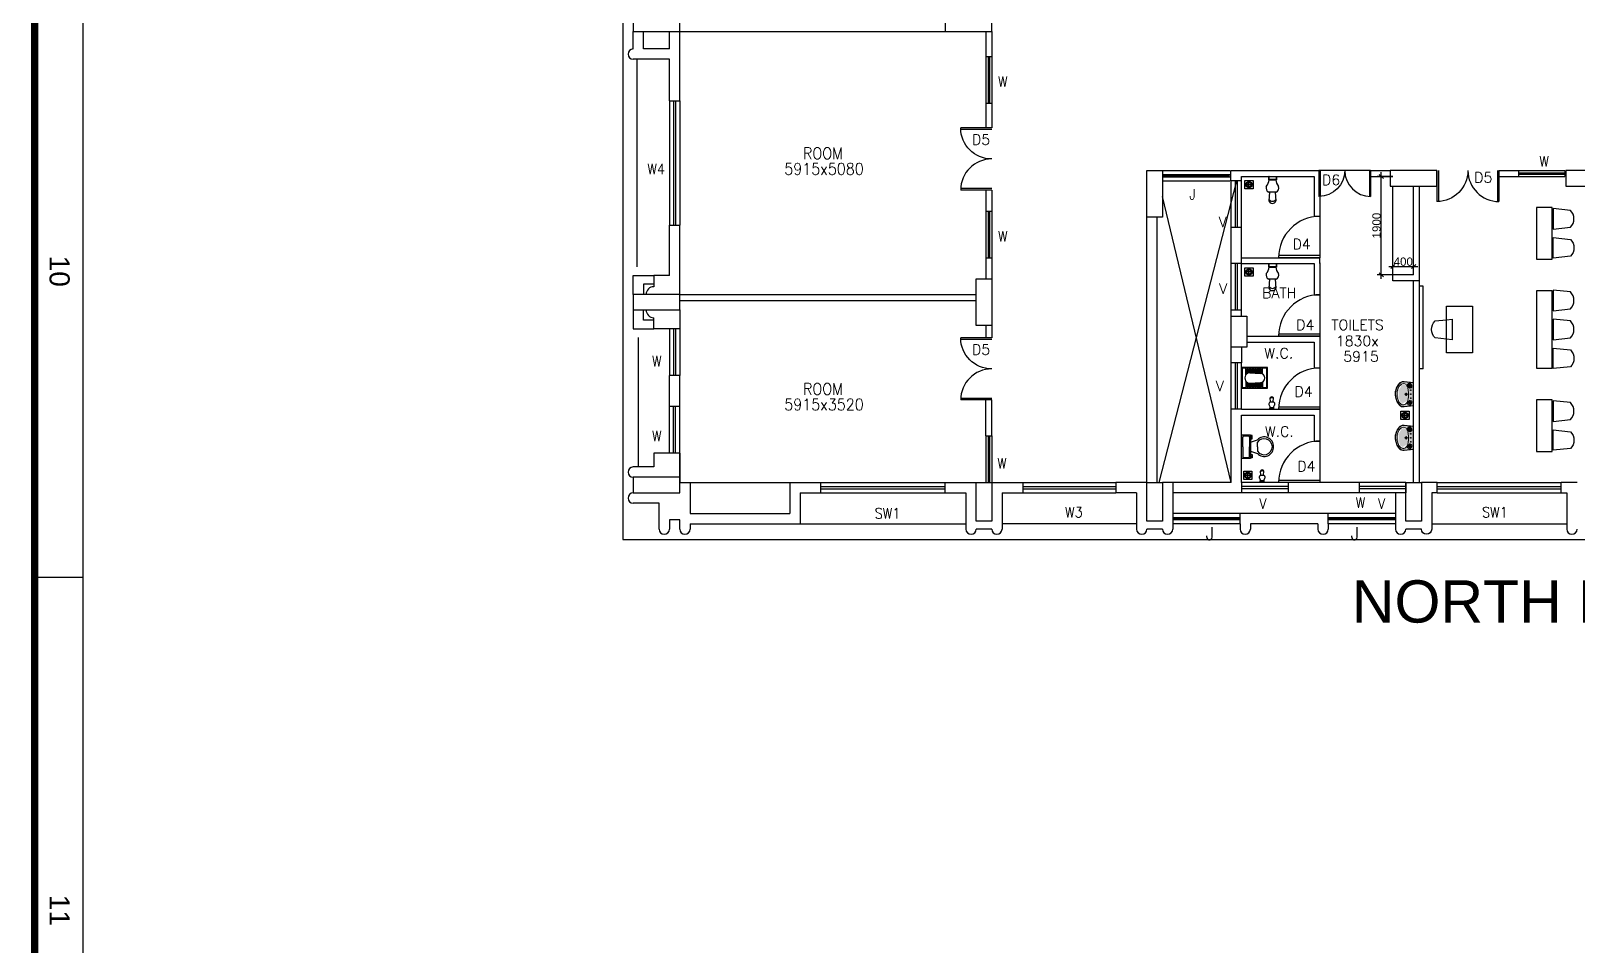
# Model space of a CAD drawing. Extents: x 10161149 to 10263331, y -3696053 to -3547728.
# Drawn here: x 10161149 to 10191036, y -3678384 to -3660715 of the extents above; entities that cross this region are included whole.
import ezdxf
from ezdxf.enums import TextEntityAlignment as Align

# ---------------------------------------------------------------- set-up
doc = ezdxf.new("R2010")
doc.units = 0
doc.header["$MEASUREMENT"] = 0
doc.header["$PDMODE"] = 35
doc.linetypes.add('DASHED', pattern=[0.75, 0.5, -0.25])
doc.layers.get('0').update_dxf_attribs({"linetype": 'CONTINUOUS'})
doc.layers.get('Defpoints').update_dxf_attribs({"linetype": 'CONTINUOUS'})
for name, color, linetype in [('25', 6, 'CONTINUOUS'), ('5', 3, 'CONTINUOUS'), ('COL', 2, 'CONTINUOUS'), ('DAS', 1, 'DASHED'), ('DIM', 8, 'CONTINUOUS'), ('dim1', 5, 'CONTINUOUS'), ('DOOR', 31, 'CONTINUOUS'), ('EWC', 5, 'CONTINUOUS'), ('Exi. Walls', 170, 'CONTINUOUS'), ('floor trap', 9, 'CONTINUOUS'), ('Furn-Hat', 145, 'CONTINUOUS'), ('soil pipe', 10, 'CONTINUOUS'), ('tap', 8, 'CONTINUOUS'), ('TITLE', 7, 'CONTINUOUS'), ('Toi-Euip', 8, 'CONTINUOUS'), ('TXW', 6, 'CONTINUOUS'), ('Venti', 161, 'CONTINUOUS'), ('WATERLINE', 124, 'CONTINUOUS'), ('Window', 4, 'CONTINUOUS')]:
    doc.layers.add(name, color=color, linetype=linetype)
doc.layers.add('toi-fix', color=46, linetype='CONTINUOUS', lineweight=18)
doc.styles.add('ARIAL', font='arial.ttf', dxfattribs={"width": 0.75})
doc.styles.add('ROMANS', font='arial.ttf')
doc.styles.get("Standard").update_dxf_attribs({"font": 'romans.shx'})
doc.dimstyles.new('int. dim', dxfattribs={"dimtxt": 160, "dimasz": 80, "dimexe": 80, "dimexo": 0, "dimgap": 10, "dimtad": 1, "dimdec": 0, "dimzin": 12, "dimdsep": 46, "dimtxsty": 'ROMANS', "dimblk": 'OBLIQUE', "dimcen": 1.5, "dimdle": 80, "dimclrd": 5, "dimclre": 5, "dimclrt": 4, "dimadec": 0, "dimazin": 0, "dimtfac": 1, "dimtdec": 0, "dimtix": 1, "dimtmove": 2, "dimatfit": 3, "dimfxl": 1, "dimtolj": 1, "dimtzin": 0, "dimlwd": -1, "dimlwe": -1, "dimarcsym": 0})

# ---------------------------------------------------------------- blocks, each defined once
blk = doc.blocks.new('WINP')
at = {"layer": 'Window'}
for p, q in [((0, 0), (0, 1)), ((0, 1), (1, 1)), ((1, 0), (1, 1)), ((0, 0.6), (1, 0.6)), ((0, 0.4), (1, 0.4)), ((0, 0), (1, 0))]:
    blk.add_line(p, q, dxfattribs=at)
blk = doc.blocks.new('DOORP')
at = {"layer": 'DOOR'}
for p, q in [((0, 0), (0, 1)), ((0.05, 0), (0.05, 0.999))]:
    blk.add_line(p, q, dxfattribs=at)
at = {"layer": 'DOOR', "color": 145}
blk.add_arc((0, 0), 1, 0, 90, dxfattribs=at)
blk = doc.blocks.new('VENTP')
at = {"layer": 'Venti'}
for p, q in [((0, 0), (0, 1)), ((0, 1), (1, 1)), ((1, 0), (1, 1)), ((0, 0), (1, 0))]:
    blk.add_line(p, q, dxfattribs=at)
at = {"layer": 'Venti', "ltscale": 2}
for p, q in [((0, 0.6), (1, 0.6)), ((0, 0.4), (1, 0.4))]:
    blk.add_line(p, q, dxfattribs=at)
blk = doc.blocks.new('2')
at = {"layer": 'Furn-Hat'}
h = blk.add_hatch(color=200, dxfattribs=at)
h.set_gradient(color1=(176, 43, 238), color2=(222, 165, 248), one_color=1, tint=0.81, name='SPHERICAL')
edge = h.paths.add_edge_path()
edge.add_ellipse((0.83, 2.39), major_axis=(0, 2.74), ratio=1, start_angle=253.1333, end_angle=282.8458)
edge.add_ellipse((0.66, 2.28), major_axis=(0, 2.87), ratio=1, start_angle=226.9131, end_angle=256.353, ccw=False)
edge.add_ellipse((1.97, 1.03), major_axis=(0, 1.06), ratio=1, start_angle=191.403, end_angle=227.6151, ccw=False)
edge.add_ellipse((1.95, 0.79), major_axis=(-0.001, 0.832), ratio=1, start_angle=172.9435, end_angle=196.7003, ccw=False)
edge.add_line((1.85, -0.04), (0, 0.17))
edge.add_ellipse((-0.15, 0.37), major_axis=(0, 0.247), ratio=1, start_angle=216.2128, end_angle=239.0995)
edge.add_line((0.07, 0.24), (1.91, 0.03))
edge.add_ellipse((1.98, 0.81), major_axis=(0, 0.781), ratio=1, start_angle=174.8376, end_angle=213.1867)
edge.add_ellipse((1.82, 1.24), major_axis=(0, 1.23), ratio=1, start_angle=208.7339, end_angle=238.1069)
edge.add_ellipse((1.35, 1.89), major_axis=(0, 2), ratio=1, start_angle=229.2631, end_angle=252.9591)
edge.add_ellipse((0.45, 2.43), major_axis=(0, 3.03), ratio=1, start_angle=248.1478, end_angle=293.8025)
edge.add_ellipse((0.67, 2.61), major_axis=(0, 2.75), ratio=1, start_angle=292.3386, end_angle=313.7886)
edge.add_ellipse((1.96, 3.88), major_axis=(0.001, 0.944), ratio=1, start_angle=311.9795, end_angle=362.8452)
edge.add_line((1.91, 4.83), (0.06, 4.62))
edge.add_ellipse((-0.22, 4.44), major_axis=(0, 0.335), ratio=1, start_angle=301.9908, end_angle=318.3316)
edge.add_line((0, 4.69), (1.85, 4.9))
edge.add_ellipse((1.98, 3.91), major_axis=(0, 0.995), ratio=1, start_angle=311.3713, end_angle=367.5939, ccw=False)
edge.add_ellipse((0.6, 2.54), major_axis=(0, 2.94), ratio=1, start_angle=278.9603, end_angle=313.5987, ccw=False)
h = blk.add_hatch(color=200, dxfattribs=at)
h.set_gradient(color1=(176, 43, 238), color2=(222, 165, 248), one_color=1, tint=0.81, name='INVCYLINDER')
edge = h.paths.add_edge_path()
edge.add_ellipse((-0.15, 0.37), major_axis=(0, 0.247), ratio=1, start_angle=239.0995, end_angle=258.8462, ccw=False)
edge.add_line((0.07, 0.24), (0, 0.25))
edge.add_line((0, 0.25), (0, 4.61))
edge.add_line((0, 4.61), (0.06, 4.62))
edge.add_ellipse((-0.22, 4.44), major_axis=(0, 0.335), ratio=1, start_angle=279.6212, end_angle=301.9908, ccw=False)
edge.add_line((0.11, 4.5), (0.1, 0.32))
h = blk.add_hatch(color=201, dxfattribs=at)
h.set_gradient(color1=(213, 142, 246), color2=(222, 165, 248), one_color=1, tint=0.81, name='SPHERICAL')
edge = h.paths.add_edge_path()
edge.add_ellipse((-0.22, 4.44), major_axis=(0, 0.335), ratio=1, start_angle=279.6212, end_angle=301.9908)
edge.add_line((0.06, 4.62), (1.91, 4.83))
edge.add_ellipse((1.96, 3.88), major_axis=(0.001, 0.944), ratio=1, start_angle=311.9795, end_angle=362.8452, ccw=False)
edge.add_ellipse((0.67, 2.61), major_axis=(0, 2.75), ratio=1, start_angle=292.3386, end_angle=313.7886, ccw=False)
edge.add_ellipse((0.45, 2.43), major_axis=(0, 3.03), ratio=1, start_angle=248.1478, end_angle=293.8025, ccw=False)
edge.add_ellipse((1.35, 1.89), major_axis=(0, 2), ratio=1, start_angle=229.2631, end_angle=252.9591, ccw=False)
edge.add_ellipse((1.82, 1.24), major_axis=(0, 1.23), ratio=1, start_angle=208.7339, end_angle=238.1069, ccw=False)
edge.add_ellipse((1.98, 0.81), major_axis=(0, 0.781), ratio=1, start_angle=174.8376, end_angle=213.1867, ccw=False)
edge.add_line((1.91, 0.03), (0.07, 0.24))
edge.add_ellipse((-0.15, 0.37), major_axis=(0, 0.247), ratio=1, start_angle=239.0995, end_angle=258.8462)
edge.add_line((0.1, 0.32), (0.11, 4.5))
edge = h.paths.add_edge_path(flags=16)
edge.add_ellipse((0.54, 1.68), major_axis=(0.0002, 0.0643), ratio=1, start_angle=0, end_angle=360, ccw=False)
edge = h.paths.add_edge_path(flags=16)
edge.add_ellipse((0.75, 0.77), major_axis=(0.001, 0.492), ratio=1, start_angle=372.9151, end_angle=415.0496)
edge.add_ellipse((0.66, 0.93), major_axis=(0, 0.34), ratio=1, start_angle=68.6534, end_angle=118.0903)
edge.add_ellipse((1.55, 1.19), major_axis=(0, 1.26), ratio=1, start_angle=109.4436, end_angle=129.259)
edge.add_ellipse((0.76, 0.48), major_axis=(0, 0.207), ratio=1, start_angle=116.7852, end_angle=207.4853)
edge.add_ellipse((0.68, 0.84), major_axis=(0.003, 0.569), ratio=1, start_angle=198.6155, end_angle=235.2982)
edge.add_ellipse((1.01, 0.63), major_axis=(0, 0.179), ratio=1, start_angle=230.4595, end_angle=309.5311)
edge.add_arc((1.2, 0.8), 0.086, 143.8926, 223.9597, ccw=False)
edge.add_arc((1.21, 0.82), 0.0872, 59.6713, 155.4896, ccw=False)
edge.add_ellipse((2.73, 1.67), major_axis=(0, 1.67), ratio=1, start_angle=108.7156, end_angle=120.4399)
edge.add_ellipse((2.03, 1.15), major_axis=(0, 0.801), ratio=1, start_angle=113.6541, end_angle=156.3424)
edge.add_ellipse((1.91, 1.34), major_axis=(0, 0.947), ratio=1, start_angle=167.3152, end_angle=194.3844)
edge.add_ellipse((1.73, 1.61), major_axis=(0, 1.26), ratio=1, start_angle=199.4142, end_angle=242.3113)
edge.add_ellipse((0.73, 2.3), major_axis=(0, 2.47), ratio=1, start_angle=238.946, end_angle=269.4836)
edge.add_ellipse((0.23, 2.48), major_axis=(0, 2.98), ratio=1, start_angle=266.1625, end_angle=294.5971)
edge.add_ellipse((1.64, 3.2), major_axis=(0, 1.4), ratio=1, start_angle=291.6011, end_angle=328.054)
edge.add_ellipse((2, 3.79), major_axis=(0, 0.709), ratio=1, start_angle=327.5861, end_angle=383.2162)
edge.add_ellipse((2.18, 3.44), major_axis=(0, 1.1), ratio=1, start_angle=384.9893, end_angle=432.0066)
edge.add_arc((1.21, 4.06), 0.0773, 202.0693, 284.8477, ccw=False)
edge.add_arc((1.2, 4.08), 0.086, 136.0403, 216.1074, ccw=False)
edge.add_ellipse((1.01, 4.25), major_axis=(0, 0.179), ratio=1, start_angle=230.4689, end_angle=309.5405)
edge.add_ellipse((0.68, 4.04), major_axis=(-0.003, 0.569), ratio=1, start_angle=304.7018, end_angle=341.3845)
edge.add_ellipse((0.76, 4.4), major_axis=(0, 0.207), ratio=1, start_angle=332.4116, end_angle=423.1117)
edge.add_ellipse((1.55, 3.69), major_axis=(0.01, 1.26), ratio=1, start_angle=411.1189, end_angle=430.9342)
edge.add_ellipse((0.66, 3.95), major_axis=(0, 0.34), ratio=1, start_angle=61.9097, end_angle=111.3466)
edge.add_ellipse((0.75, 4.11), major_axis=(0.003, 0.492), ratio=1, start_angle=125.3669, end_angle=167.5014)
edge.add_ellipse((0.73, 3.94), major_axis=(0, 0.319), ratio=1, start_angle=163.9108, end_angle=209.8663)
edge.add_ellipse((1.14, 3.59), major_axis=(-0.002, 0.268), ratio=1, start_angle=387.9183, end_angle=433.2607, ccw=False)
edge.add_ellipse((1.07, 3.77), major_axis=(0, 0.0739), ratio=1, start_angle=281.3136, end_angle=401.6955, ccw=False)
edge.add_ellipse((2.18, 3.44), major_axis=(0, 1.1), ratio=1, start_angle=432.0066, end_angle=441.9912)
edge.add_ellipse((3.97, 2.89), major_axis=(0, 2.96), ratio=1, start_angle=436.108, end_angle=445.7027)
edge.add_ellipse((8.3, 2.4), major_axis=(0, 7.32), ratio=1, start_angle=444.4585, end_angle=449.7636)
edge.add_ellipse((8.98, 2.78), major_axis=(0.01, 8.01), ratio=1, start_angle=92.5395, end_angle=98.8367)
edge.add_ellipse((2.73, 1.67), major_axis=(0, 1.67), ratio=1, start_angle=94.0582, end_angle=108.7156)
edge.add_ellipse((1.07, 1.13), major_axis=(-0.0003, 0.0855), ratio=1, start_angle=142.4726, end_angle=276.6239, ccw=False)
edge.add_ellipse((1.14, 1.3), major_axis=(0.002, 0.268), ratio=1, start_angle=106.7393, end_angle=152.0817, ccw=False)
edge.add_ellipse((0.73, 0.94), major_axis=(-0.001, 0.319), ratio=1, start_angle=329.9021, end_angle=375.8576)
edge = h.paths.add_edge_path(flags=16)
edge.add_ellipse((0.54, 2.42), major_axis=(0.0008, 0.0643), ratio=1, start_angle=0, end_angle=360, ccw=False)
edge = h.paths.add_edge_path(flags=0)
edge.add_ellipse((1.43, 2.44), major_axis=(0, 0.216), ratio=1, start_angle=0, end_angle=360, ccw=False)
edge = h.paths.add_edge_path(flags=0)
edge.add_ellipse((1.43, 2.44), major_axis=(-0.001, 0.155), ratio=1, start_angle=0, end_angle=360, ccw=False)
edge = h.paths.add_edge_path(flags=0)
edge.add_ellipse((1.43, 2.44), major_axis=(0, 0.109), ratio=1, start_angle=0, end_angle=360, ccw=False)
edge = h.paths.add_edge_path(flags=16)
edge.add_ellipse((0.54, 3.22), major_axis=(0.0002, 0.0643), ratio=1, start_angle=0, end_angle=360, ccw=False)
h = blk.add_hatch(color=254, dxfattribs=at)
h.set_gradient(color1=(234, 198, 250), color2=(223, 166, 247), one_color=1, tint=0.81, name='SPHERICAL')
edge = h.paths.add_edge_path()
edge.add_ellipse((1.07, 3.77), major_axis=(0, 0.0739), ratio=1, start_angle=281.3136, end_angle=401.6955)
edge.add_ellipse((1.14, 3.59), major_axis=(-0.002, 0.268), ratio=1, start_angle=387.9183, end_angle=433.2607)
edge.add_ellipse((0.73, 3.94), major_axis=(0, 0.319), ratio=1, start_angle=163.9108, end_angle=209.8663, ccw=False)
edge.add_ellipse((0.75, 4.11), major_axis=(0.003, 0.492), ratio=1, start_angle=125.3669, end_angle=167.5014, ccw=False)
edge.add_ellipse((0.66, 3.95), major_axis=(0, 0.34), ratio=1, start_angle=61.9097, end_angle=111.3466, ccw=False)
edge.add_ellipse((1.55, 3.69), major_axis=(0.01, 1.26), ratio=1, start_angle=411.1189, end_angle=430.9342, ccw=False)
edge.add_ellipse((0.76, 4.4), major_axis=(0, 0.207), ratio=1, start_angle=332.4116, end_angle=423.1117, ccw=False)
edge.add_ellipse((0.68, 4.04), major_axis=(-0.003, 0.569), ratio=1, start_angle=304.7018, end_angle=341.3845, ccw=False)
edge.add_ellipse((1.01, 4.25), major_axis=(0, 0.179), ratio=1, start_angle=230.4689, end_angle=309.5405, ccw=False)
edge.add_arc((1.2, 4.08), 0.086, 136.0403, 216.1074)
edge.add_arc((1.21, 4.06), 0.0773, 202.0693, 284.8477)
edge.add_ellipse((2.18, 3.44), major_axis=(0, 1.1), ratio=1, start_angle=384.9893, end_angle=432.0066)
h = blk.add_hatch(color=254, dxfattribs=at)
h.set_gradient(color1=(234, 198, 250), color2=(223, 166, 247), one_color=1, tint=0.81, name='SPHERICAL')
edge = h.paths.add_edge_path()
edge.add_ellipse((1.64, 3.2), major_axis=(0, 1.4), ratio=1, start_angle=291.6011, end_angle=328.054)
edge.add_ellipse((0.23, 2.48), major_axis=(0, 2.98), ratio=1, start_angle=266.1625, end_angle=294.5971, ccw=False)
edge.add_ellipse((0.73, 2.3), major_axis=(0, 2.47), ratio=1, start_angle=238.946, end_angle=269.4836, ccw=False)
edge.add_ellipse((1.73, 1.61), major_axis=(0, 1.26), ratio=1, start_angle=199.4142, end_angle=242.3113, ccw=False)
edge.add_ellipse((1.91, 1.34), major_axis=(0, 0.947), ratio=1, start_angle=167.3152, end_angle=194.3844, ccw=False)
edge.add_ellipse((2.03, 1.15), major_axis=(0, 0.801), ratio=1, start_angle=113.6541, end_angle=156.3424, ccw=False)
edge.add_ellipse((2.73, 1.67), major_axis=(0, 1.67), ratio=1, start_angle=94.0582, end_angle=120.4399, ccw=False)
edge.add_ellipse((8.98, 2.78), major_axis=(0.01, 8.01), ratio=1, start_angle=92.5395, end_angle=98.8367, ccw=False)
edge.add_ellipse((8.3, 2.4), major_axis=(0, 7.32), ratio=1, start_angle=444.4585, end_angle=449.7636, ccw=False)
edge.add_ellipse((3.97, 2.89), major_axis=(0, 2.96), ratio=1, start_angle=436.108, end_angle=445.7027, ccw=False)
edge.add_ellipse((2.18, 3.44), major_axis=(0, 1.1), ratio=1, start_angle=384.9893, end_angle=441.9912, ccw=False)
edge.add_ellipse((2, 3.79), major_axis=(0, 0.709), ratio=1, start_angle=327.5861, end_angle=383.2162, ccw=False)
edge = h.paths.add_edge_path(flags=16)
edge.add_ellipse((1.43, 2.44), major_axis=(0, 0.216), ratio=1, start_angle=0, end_angle=360, ccw=False)
edge = h.paths.add_edge_path(flags=0)
edge.add_ellipse((1.43, 2.44), major_axis=(-0.001, 0.155), ratio=1, start_angle=0, end_angle=360, ccw=False)
edge = h.paths.add_edge_path(flags=0)
edge.add_ellipse((1.43, 2.44), major_axis=(0, 0.109), ratio=1, start_angle=0, end_angle=360, ccw=False)
h = blk.add_hatch(color=254, dxfattribs=at)
h.set_gradient(color1=(234, 198, 250), color2=(223, 166, 247), one_color=1, tint=0.81, name='SPHERICAL')
edge = h.paths.add_edge_path()
edge.add_ellipse((1.55, 1.19), major_axis=(0, 1.26), ratio=1, start_angle=109.4436, end_angle=129.259)
edge.add_ellipse((0.76, 0.48), major_axis=(0, 0.207), ratio=1, start_angle=116.7852, end_angle=207.4853)
edge.add_ellipse((0.68, 0.84), major_axis=(0.003, 0.569), ratio=1, start_angle=198.6155, end_angle=235.2982)
edge.add_ellipse((1.01, 0.63), major_axis=(0, 0.179), ratio=1, start_angle=230.4595, end_angle=309.5311)
edge.add_arc((1.2, 0.8), 0.086, 143.8926, 223.9597, ccw=False)
edge.add_arc((1.21, 0.82), 0.0872, 59.6713, 155.4896, ccw=False)
edge.add_ellipse((2.73, 1.67), major_axis=(0, 1.67), ratio=1, start_angle=108.7156, end_angle=120.4399, ccw=False)
edge.add_ellipse((1.07, 1.13), major_axis=(-0.0003, 0.0855), ratio=1, start_angle=142.4726, end_angle=276.6239, ccw=False)
edge.add_ellipse((1.14, 1.3), major_axis=(0.002, 0.268), ratio=1, start_angle=106.7393, end_angle=152.0817, ccw=False)
edge.add_ellipse((0.73, 0.94), major_axis=(-0.001, 0.319), ratio=1, start_angle=329.9021, end_angle=375.8576)
edge.add_ellipse((0.75, 0.77), major_axis=(0.001, 0.492), ratio=1, start_angle=372.9151, end_angle=415.0496)
edge.add_ellipse((0.66, 0.93), major_axis=(0, 0.34), ratio=1, start_angle=68.6534, end_angle=118.0903)
at = {"layer": 'toi-fix', "color": 7}
for p, q in [((0, 4.69), (1.85, 4.9)), ((0, 4.61), (1.91, 4.83)), ((0, 0.17), (0, 4.69)), ((0.1, 0.32), (0.11, 4.5)), ((0.67, 3.22), (0.39, 3.22)), ((0.54, 3.34), (0.54, 3.08)), ((0, 0.25), (1.91, 0.03)), ((0, 0.17), (1.85, -0.04)), ((0.72, 2.42), (0.39, 2.42)), ((0.72, 1.68), (0.39, 1.68)), ((0.54, 2.55), (0.54, 2.28)), ((0.54, 1.8), (0.54, 1.54)), ((1.73, 2.44), (1.12, 2.44)), ((1.43, 2.14), (1.43, 2.74))]:
    blk.add_line(p, q, dxfattribs=at)
at = {"layer": 'toi-fix', "color": 7, "extrusion": (0, 0, -1)}
for centre, major_axis, start_param, end_param in [((-0.22, 4.44), (0, 0.335), 0.727251, 1.402875), ((0.66, 3.95), (0, 0.34), 4.33982, 5.202657), ((0.75, 4.11), (0.003, 0.492), 3.359735, 4.09512), ((1.55, 3.69), (0.01, 1.26), -1.238036, -0.892193), ((0.54, 3.22), (0.0002, 0.0643), 3.139035, 9.42222), ((0.76, 4.4), (0, 0.207), -1.101507, 0.481509), ((0.73, 3.94), (0, 0.319), 2.620328, 3.422401), ((0.68, 4.04), (-0.003, 0.569), 0.324902, 0.965135), ((1.14, 3.59), (-0.002, 0.268), -1.278641, -0.487266), ((8.3, 2.4), (0, 7.32), -1.56667, -1.474079), ((1.07, 3.77), (0, 0.0739), -0.727724, 1.373337), ((3.97, 2.89), (0, 2.96), -1.495794, -1.328336), ((2.18, 3.44), (0, 1.1), -1.431017, -0.436146), ((1.2, 4.08), (-0.0608, 0.0608), 4.867594, 6.265028), ((1.01, 4.25), (0, 0.179), 0.880684, 2.260744), ((1.21, 4.06), (0.0547, 0.0547), 2.097053, 3.541809), ((2, 3.79), (0, 0.709), -0.405199, 0.56573), ((1.98, 3.91), (0, 0.995), -0.132539, 0.848731), ((1.96, 3.88), (0.001, 0.944), -0.049658, 0.838116), ((1.64, 3.2), (0, 1.4), 0.557563, 1.193786), ((0.67, 2.61), (0, 2.75), 0.806541, 1.180915), ((0.6, 2.54), (0, 2.94), 0.809856, 1.41441), ((0.23, 2.48), (0, 2.98), 1.141495, 1.637774), ((0.45, 2.43), (0, 3.03), 1.155365, 1.952189), ((0.83, 2.39), (0, 2.74), 1.346594, 1.865175), ((-0.15, 0.37), (0, 0.247), 1.765467, 2.50956), ((0.66, 0.93), (0, 0.34), 4.222121, 5.084958), ((0.75, 0.77), (0.001, 0.492), -0.960797, -0.225412), ((1.55, 1.19), (0, 1.26), 4.027191, 4.373034), ((0.54, 1.68), (0.0002, 0.0643), 3.139035, 9.42222), ((0.54, 2.42), (0.0008, 0.0643), 3.12883, 9.412015), ((0.76, 0.48), (0, 0.207), 2.661884, 4.2449), ((0.73, 0.94), (-0.001, 0.319), -0.276767, 0.525307), ((0.68, 0.84), (0.003, 0.569), 2.176458, 2.816691), ((1.14, 1.3), (0.002, 0.268), 3.628858, 4.420234), ((8.98, 2.78), (0.01, 8.01), 4.558159, 4.668067), ((1.07, 1.13), (-0.0003, 0.0855), 1.455188, 3.796569), ((2.73, 1.67), (0, 1.67), 4.181112, 4.641559), ((1.2, 0.8), (-0.0608, 0.0608), 4.730546, 6.12798), ((1.21, 0.82), (0.0617, 0.0617), 4.354779, 6.027124), ((1.01, 0.63), (0, 0.179), 0.880848, 2.260908), ((1.43, 2.44), (0, 0.216), 3.141254, 9.424439), ((1.43, 2.44), (-0.001, 0.155), 3.145308, 9.428493), ((2.03, 1.15), (0, 0.801), 3.554495, 4.299548), ((1.43, 2.44), (0, 0.109), 3.142047372431534, 9.42523267961112), ((1.91, 1.34), (0, 0.947), 2.890537, 3.362984), ((1.98, 0.81), (0, 0.781), 2.562376, 3.231693), ((1.73, 1.61), (0, 1.26), 2.054055, 2.802751), ((1.97, 1.03), (0, 1.06), 2.310552, 2.942572), ((1.82, 1.24), (0, 1.23), 2.127435, 2.640092), ((0.66, 2.28), (0, 2.87), 1.808981, 2.322804), ((0.73, 2.3), (0, 2.47), 1.579809, 2.112792), ((1.35, 1.89), (0, 2), 1.868215, 2.281789), ((1.95, 0.79), (-0.001, 0.832), 2.850118, 3.264751)]:
    blk.add_ellipse(centre, major_axis=major_axis, ratio=1, start_param=start_param, end_param=end_param, dxfattribs=at)
blk = doc.blocks.new('_Oblique')
at = {"color": 0, "linetype": 'ByBlock', "lineweight": -2}
blk.add_line((-0.5, -0.5), (0.5, 0.5), dxfattribs=at)
blk = doc.blocks.new('*D286')
at = {"layer": 'Defpoints', "color": 0, "lineweight": -3, "transparency": 16777216}
for p in [(10187876, -3665267), (10187476, -3665428), (10187876, -3665428)]:
    blk.add_point(p, dxfattribs=at)
at = {"layer": 'dim1', "color": 5, "transparency": 16777216}
for p, q in [((10187396, -3665267), (10187956, -3665267)), ((10187476, -3665428), (10187476, -3665187)), ((10187876, -3665428), (10187876, -3665187))]:
    blk.add_line(p, q, dxfattribs=at)
at = {"layer": 'dim1', "color": 5, "transparency": 16777216, "xscale": 80, "yscale": 80, "zscale": 80, "rotation": 180}
blk.add_blockref('_Oblique', (10187476, -3665267), dxfattribs=at)
at = {"layer": 'dim1', "color": 5, "transparency": 16777216, "xscale": 80, "yscale": 80, "zscale": 80}
blk.add_blockref('_Oblique', (10187876, -3665267), dxfattribs=at)
at = {"layer": 'dim1', "color": 4, "transparency": 16777216, "insert": (10187676, -3665175), "char_height": 160, "attachment_point": 5, "style": 'ROMANS'}
blk.add_mtext('\\A1;400', dxfattribs=at)
blk = doc.blocks.new('*D287')
at = {"layer": 'Defpoints', "color": 0, "lineweight": -3, "transparency": 16777216}
for p in [(10187251, -3663528), (10187476, -3663528), (10187476, -3665428)]:
    blk.add_point(p, dxfattribs=at)
at = {"layer": 'dim1', "color": 5, "transparency": 16777216}
for p, q in [((10187476, -3663528), (10187171, -3663528)), ((10187251, -3665508), (10187251, -3663448)), ((10187476, -3665428), (10187171, -3665428))]:
    blk.add_line(p, q, dxfattribs=at)
at = {"layer": 'dim1', "color": 5, "transparency": 16777216, "xscale": 80, "yscale": 80, "zscale": 80}
for p, rotation in [((10187251, -3663528), 90), ((10187251, -3665428), 270)]:
    blk.add_blockref('_Oblique', p, dxfattribs=dict(at, rotation=rotation))
at = {"layer": 'dim1', "color": 4, "transparency": 16777216, "insert": (10187160, -3664478), "char_height": 160, "attachment_point": 5, "rotation": 90, "style": 'ROMANS'}
blk.add_mtext('\\A1;1900', dxfattribs=at)
blk = doc.blocks.new('A$C70ED7303')
at = {"layer": 'EWC', "color": 11}
for p, q in [((0, 0), (229, 0)), ((229, 0), (229, -174)), ((-229, 0), (0, 0)), ((-229, -174), (-229, 0)), ((229, -174), (-229, -174)), ((-218, -207), (-218, -185)), ((-218, -185), (-174, -185)), ((-153, -207), (-218, -207)), ((-207, -44), (-207, -131)), ((0, -22), (-185, -22)), ((-185, -153), (0, -153)), ((-174, -185), (-174, -174)), ((-153, -174), (-153, -207)), ((-87, -174), (-131, -305)), ((0, -22), (185, -22)), ((185, -153), (0, -153)), ((87, -174), (131, -305)), ((153, -174), (153, -207)), ((153, -207), (218, -207)), ((174, -185), (174, -174)), ((218, -185), (174, -185)), ((207, -44), (207, -131)), ((218, -207), (218, -185)), ((0, -305), (-87, -305)), ((0, -305), (87, -305))]:
    blk.add_line(p, q, dxfattribs=at)
for centre, major_axis, start_param, end_param in [((-188, -41), (13.6, -13.6), 2.214297, 4.068888), ((-188, -134), (-13.6, -13.6), 5.35589, 7.21048), ((188, -41), (13.6, -13.6), 0.643501, 2.498091), ((188, -134), (-13.6, -13.6), 0.643501, 2.498091), ((-7, -436), (-128, -128), 4.686239, 7.105146), ((5, -435), (-113, -113), 4.541602, 7.039318), ((7, -436), (56, -172), -0.351019, 2.067888), ((-5, -435), (-113, -113), 0.814663, 3.31238)]:
    blk.add_ellipse(centre, major_axis=major_axis, ratio=1, start_param=start_param, end_param=end_param, dxfattribs=at)
blk = doc.blocks.new('A$C0B5D0E53')
at = {"layer": 'tap', "color": 7}
for p, q in [((0, 10.6), (0, 46.6)), ((0, 46.6), (15.3, 46.6)), ((0, 10.6), (12.3, 10.6)), ((1.3, 45), (12.3, 45)), ((1.3, 12.1), (12.3, 12.1)), ((12.3, 10.6), (12.3, 46.6)), ((12.3, 10.7), (15.3, 10.7)), ((15.3, 10.7), (15.3, 46.6)), ((70.5, 45.4), (70.5, 11.9)), ((70.5, 41), (110.5, 44.7)), ((70.5, 16.2), (110.5, 12.2))]:
    blk.add_line(p, q, dxfattribs=at)
for centre, radius, start, end in [((2.5, 42.7), 2.66, 117.10999, 161.72934), ((2.5, 14.5), 2.66, 198.27066, 242.89001), ((8.1, 99), 56.2, 277.35802, 310.42145), ((8.1, -41.8), 56.2, 49.57855, 82.64198), ((51.6, 36.7), 20.8, 24.72591, 109.75439), ((51.6, 20.6), 20.8, 250.24561, 335.27409), ((93.9, 28.5), 17.7, 301.8025, 58.51861), ((103.5, 28.5), 17.7, 293.44996, 66.55004)]:
    blk.add_arc(centre, radius, start, end, dxfattribs=at)
blk = doc.blocks.new('FT')
at = {"layer": 'floor trap', "color": 7}
for p, q in [((0, 40), (10, 40)), ((16, 40), (64, 40)), ((40, 16), (40, 64)), ((70, 40), (80, 40))]:
    blk.add_line(p, q, dxfattribs=at)
at = {"layer": 'floor trap', "color": 7, "ltscale": 100}
blk.add_lwpolyline([(80, 0), (0, 0), (0, 80), (80, 80)], close=True, dxfattribs=at)
at = {"layer": 'floor trap', "color": 7}
for radius in [30, 23.7, 21.9]:
    blk.add_circle((40, 40), radius, dxfattribs=at)
blk = doc.blocks.new('3')
at = {"layer": 'Toi-Euip'}
for p, q in [((-3.8, 4.1), (-3.8, 4.6)), ((-3.8, 3.6), (-3.8, 3.65)), ((-3.8, 3.1), (-3.8, 3.15)), ((-0.1, 4.7), (-3.7, 4.7)), ((-2.47, 4), (-3.7, 4)), ((-2.72, 3.75), (-3.7, 3.75)), ((-2.85, 3.5), (-3.7, 3.5)), ((-2.9, 3.25), (-3.7, 3.25)), ((-2.89, 3), (-3.7, 3)), ((-2.9, 3.18), (-2.75, 1.15)), ((-1.33, 4), (-0.1, 4)), ((-1.08, 3.75), (-0.1, 3.75)), ((-0.9, 3.18), (-1.05, 1.15)), ((-0.95, 3.5), (-0.1, 3.5)), ((-0.91, 3), (-0.1, 3)), ((-0.9, 3.25), (-0.1, 3.25)), ((0, 4.1), (0, 4.6)), ((0, 3.6), (0, 3.65)), ((0, 3.1), (0, 3.15)), ((-3.8, 2.6), (-3.8, 2.65)), ((-3.8, 2.1), (-3.8, 2.15)), ((-3.8, 1.6), (-3.8, 1.65)), ((-3.8, 1.1), (-3.8, 1.15)), ((-3.8, 0), (-3.8, 0.65)), ((-2.87, 2.75), (-3.7, 2.75)), ((-2.85, 2.5), (-3.7, 2.5)), ((-2.83, 2.25), (-3.7, 2.25)), ((-2.81, 2), (-3.7, 2)), ((-2.79, 1.75), (-3.7, 1.75)), ((-2.78, 1.5), (-3.7, 1.5)), ((-2.76, 1.25), (-3.7, 1.25)), ((-2.74, 1), (-3.7, 1)), ((-2.65, 0.75), (-3.7, 0.75)), ((-1.15, 0.75), (-0.1, 0.75)), ((-1.06, 1), (-0.1, 1)), ((-1.04, 1.25), (-0.1, 1.25)), ((-1.02, 1.5), (-0.1, 1.5)), ((-1.01, 1.75), (-0.1, 1.75)), ((-0.99, 2), (-0.1, 2)), ((-0.97, 2.25), (-0.1, 2.25)), ((-0.95, 2.5), (-0.1, 2.5)), ((-0.93, 2.75), (-0.1, 2.75)), ((0, 2.6), (0, 2.65)), ((0, 2.1), (0, 2.15)), ((0, 1.6), (0, 1.65)), ((0, 1.1), (0, 1.15)), ((0, 0), (0, 0.65)), ((-3.7, -0.1), (-0.1, -0.1))]:
    blk.add_line(p, q, dxfattribs=at)
blk.add_lwpolyline([(0.1, -0.2), (0.1, 4.8), (-3.9, 4.8), (-3.9, -0.2)], close=True, dxfattribs=at)
for centre, radius, start, end in [((-3.7, 4.6), 0.1, 90, 180), ((-3.7, 4.1), 0.1, 180, 270), ((-3.7, 3.65), 0.1, 90, 180), ((-3.7, 3.6), 0.1, 180, 270), ((-3.7, 3.15), 0.1, 90, 180), ((-3.7, 3.1), 0.1, 180, 270), ((-1.9, 3.18), 1, 351.5502, 188.4498), ((-0.1, 4.6), 0.1, 0, 90), ((-0.1, 4.1), 0.1, 270, 0), ((-0.1, 3.65), 0.1, 0, 90), ((-0.1, 3.6), 0.1, 270, 0), ((-0.1, 3.15), 0.1, 0, 90), ((-0.1, 3.1), 0.1, 270, 0), ((-3.7, 2.65), 0.1, 90, 180), ((-3.7, 2.6), 0.1, 180, 270), ((-3.7, 2.15), 0.1, 90, 180), ((-3.7, 2.1), 0.1, 180, 270), ((-3.7, 1.65), 0.1, 90, 180), ((-3.7, 1.6), 0.1, 180, 270), ((-3.7, 1.15), 0.1, 90, 180), ((-3.7, 1.1), 0.1, 180, 270), ((-3.7, 0.65), 0.1, 90, 180), ((-3.7, 0), 0.1, 180, 270.0031), ((-1.9, 1.15), 0.85, 180, 0), ((-0.1, 2.65), 0.1, 0, 90), ((-0.1, 2.6), 0.1, 270, 0), ((-0.1, 2.15), 0.1, 0, 90), ((-0.1, 2.1), 0.1, 270, 0), ((-0.1, 1.65), 0.1, 0, 90), ((-0.1, 1.6), 0.1, 270, 0), ((-0.1, 1.15), 0.1, 0, 90), ((-0.1, 1.1), 0.1, 270, 0), ((-0.1, 0.65), 0.1, 0, 90), ((-0.1, 0), 0.1, 270, 0)]:
    blk.add_arc(centre, radius, start, end, dxfattribs=at)
blk = doc.blocks.new('A$C66962185')
at = {"layer": 'TITLE'}
blk.add_line((360.704, -141176.034), (2.142, -141176.034), dxfattribs=at)
at = {"layer": 'TITLE', "color": 0}
blk.add_line((302.474, -141178.329), (302.474, -141176.034), dxfattribs=at)
at = {"layer": 'TITLE', "color": 7, "const_width": 0.355}
blk.add_lwpolyline([(363, -140928.365), (363, -141178.329), (0, -141178.329), (0, -140928.365)], close=True, dxfattribs=at)
at = {"layer": 'TITLE', "color": 0, "style": 'ROMANS'}
for s, p in [('10', (287.988, -141177.147)), ('11', (318.251, -141177.147))]:
    blk.add_text(s, height=0.9515, dxfattribs=at).set_placement(p, align=Align.MIDDLE)

msp = doc.modelspace()

# ---------------------------------------------------------------- linework, layer by layer
at = {"layer": '25'}
for p, q in [((10183021, -3663413), (10184321, -3663413)), ((10183021, -3663490), (10184321, -3663490)), ((10183021, -3663536), (10184321, -3663536)), ((10187046, -3663413), (10186046, -3663413)), ((10184451, -3663613), (10182951, -3669443)), ((10183021, -3663613), (10184321, -3663613)), ((10187476, -3665428), (10187476, -3663713)), ((10184351, -3669443), (10183021, -3663913.6)), ((10186066, -3664298), (10186066, -3665098)), ((10186066, -3665813), (10186066, -3666613)), ((10188063.8, -3665646.4), (10188003.8, -3665646.4)), ((10188063.8, -3667246.4), (10188063.8, -3665646.4)), ((10186066, -3667228), (10186066, -3668028)), ((10188063.8, -3667246.4), (10188003.8, -3667246.4)), ((10186066, -3668643), (10186066, -3669443)), ((10173891, -3669443), (10175821, -3669443)), ((10184521, -3670043), (10183221, -3670043)), ((10184521, -3670123), (10183221, -3670123)), ((10187526, -3670043), (10186226, -3670043)), ((10187526, -3670123), (10186226, -3670123)), ((10184521, -3670163), (10183221, -3670163)), ((10184521, -3670243), (10183221, -3670243)), ((10187526, -3670163), (10186226, -3670163)), ((10187526, -3670243), (10186226, -3670243))]:
    msp.add_line(p, q, dxfattribs=at)
for points in [[(10190253.9, -3665128), (10190553.9, -3665128), (10190553.9, -3664128), (10190253.9, -3664128)], [(10190253.9, -3667235.5), (10190553.9, -3667235.5), (10190553.9, -3665735.5), (10190253.9, -3665735.5)], [(10188514, -3666935.5), (10188514, -3666035.5), (10189014, -3666035.5), (10189014, -3666935.5)], [(10190253.9, -3668843), (10190553.9, -3668843), (10190553.9, -3667843), (10190253.9, -3667843)]]:
    msp.add_lwpolyline(points, close=True, dxfattribs=at)
for points in [[(10172791, -3665808), (10172791, -3665443), (10173191, -3665443)], [(10172791, -3666108), (10172791, -3666473), (10173191, -3666473)], [(10188292.1, -3666321.2), (10188514, -3666297.8)]]:
    msp.add_lwpolyline(points, dxfattribs=at)
msp.add_lwpolyline([(10188514, -3666672.1), (10188292.1, -3666646.7, -0.4301363), (10188292.1, -3666321.2)], format="xyb", dxfattribs=at)
at = {"layer": 'COL', "color": 2}
for points in [[(10173691, -3660728), (10173691, -3660428), (10172791, -3660428), (10172791, -3660728)], [(10179721, -3660728), (10179721, -3660428), (10178821, -3660428), (10178821, -3660728)], [(10182721, -3664313), (10182721, -3663413), (10183021, -3663413), (10183021, -3664313)], [(10188326, -3663713), (10188326, -3663413), (10187426, -3663413), (10187426, -3663713)], [(10191571, -3663713), (10191571, -3663413), (10190821, -3663413), (10190821, -3663713)], [(10179421, -3666408), (10179421, -3665508), (10179721, -3665508), (10179721, -3666408)], [(10173691, -3666108), (10173691, -3665808), (10172791, -3665808), (10172791, -3666108)], [(10184351, -3666828), (10184351, -3666228), (10184651, -3666228), (10184651, -3666828)], [(10173691, -3669643), (10173691, -3669343), (10172791, -3669343), (10172791, -3669643)], [(10179421, -3670193), (10179421, -3669443), (10179721, -3669443), (10179721, -3670193)], [(10182721, -3670193), (10182721, -3669443), (10183021, -3669443), (10183021, -3670193)], [(10187726, -3670193), (10187726, -3669443), (10188026, -3669443), (10188026, -3670193)]]:
    msp.add_lwpolyline(points, close=True, dxfattribs=at)
at = {"layer": 'DAS', "linetype": 'Continuous'}
for p, q in [((10172591, -3657163), (10172591, -3670543)), ((10172861, -3661263), (10172861, -3665273)), ((10172891, -3669143), (10172891, -3666643)), ((10176021, -3670243), (10179221, -3670243)), ((10182521, -3670243), (10179921, -3670243)), ((10188226, -3670243), (10190841, -3670243)), ((10172591, -3670543), (10205236, -3670543))]:
    msp.add_line(p, q, dxfattribs=at)
for points, const_width in [([(10183021, -3663513), (10184321, -3663513)], 25), ([(10183221, -3670143), (10184521, -3670143)], 40), ([(10186226, -3670143), (10187526, -3670143)], 40)]:
    msp.add_lwpolyline(points, dxfattribs=dict(at, const_width=const_width))
msp.add_lwpolyline([(10188514, -3666297.8), (10188622.1, -3666286.4), (10188622.1, -3666684.5), (10188514, -3666672.1, -0.4329333)], format="xyb", dxfattribs=at)
at = {"layer": 'dim1'}
for points in [[(10190906.1, -3664184.9), (10190576.1, -3664150.1), (10190576.1, -3664548.2), (10190906.1, -3664510.3, 0.4301363)], [(10190906.1, -3665071.1), (10190576.1, -3665105.9), (10190576.1, -3664707.8), (10190906.1, -3664745.6, -0.4301363)], [(10190906.1, -3665760.5), (10190576.1, -3665725.7), (10190576.1, -3666123.8), (10190906.1, -3666085.9, 0.4301363)], [(10190906.1, -3666321.2), (10190576.1, -3666286.4), (10190576.1, -3666684.5), (10190906.1, -3666646.7, 0.4301363)], [(10190906.1, -3667207.4), (10190576.1, -3667242.2), (10190576.1, -3666844.1), (10190906.1, -3666881.9, -0.4301363)], [(10190906.1, -3667899.9), (10190576.1, -3667865.1), (10190576.1, -3668263.2), (10190906.1, -3668225.3, 0.4301363)], [(10190906.1, -3668786.1), (10190576.1, -3668820.9), (10190576.1, -3668422.8), (10190906.1, -3668460.6, -0.4301363)]]:
    msp.add_lwpolyline(points, format="xyb", close=True, dxfattribs=at)
for points in [[(10173191, -3665608), (10172991, -3665608), (10172991, -3665808)], [(10173191, -3666308), (10172991, -3666308), (10172991, -3666108)]]:
    msp.add_lwpolyline(points, dxfattribs=at)
at = {"layer": 'Exi. Walls'}
for p, q in [((10172791, -3661063), (10172791, -3660728)), ((10172991, -3661063), (10172991, -3660728)), ((10173491, -3661063), (10173491, -3660728)), ((10173691, -3662068), (10173691, -3660728)), ((10173691, -3660728), (10178821, -3660728)), ((10179606, -3660728), (10179606, -3662589.9)), ((10179721, -3660728), (10179721, -3662589.9)), ((10173491, -3661063), (10172991, -3661063)), ((10173491, -3661263), (10172791, -3661263)), ((10173491, -3662068), (10173491, -3661263)), ((10179606, -3662259.9), (10179606, -3662589.9)), ((10179721, -3662259.9), (10179721, -3662589.9)), ((10179721, -3662589.9), (10179606, -3662589.9)), ((10183021, -3663413), (10183021, -3663613)), ((10184341, -3663413), (10184351, -3663413)), ((10184341, -3663613), (10184341, -3663413)), ((10184351, -3663413), (10186066, -3663413)), ((10184551, -3663528), (10185951, -3663528)), ((10184551, -3663613), (10184551, -3663528)), ((10185671, -3663528), (10185951, -3663528)), ((10185951, -3663528), (10185951, -3664298)), ((10186066, -3663413), (10186066, -3664298)), ((10187046, -3663413), (10187046, -3663528)), ((10187046, -3663413), (10187426, -3663413)), ((10187046, -3663528), (10187476, -3663528)), ((10189526, -3663413), (10189526, -3663528)), ((10189526, -3663413), (10189901, -3663413)), ((10189526, -3663528), (10189901, -3663528)), ((10179606, -3663789.9), (10179606, -3665508)), ((10179721, -3663789.9), (10179606, -3663789.9)), ((10179721, -3663789.9), (10179721, -3665508)), ((10184341, -3663613), (10184351, -3663613)), ((10184351, -3663613), (10184351, -3663613)), ((10187876, -3665428), (10187876, -3663713)), ((10187991, -3665543), (10187991, -3663713)), ((10182721, -3669443), (10182721, -3664313)), ((10182921, -3669443), (10182921, -3664313)), ((10185951, -3664298), (10186066, -3664298)), ((10173491, -3665443), (10173491, -3664468)), ((10173691, -3665808), (10173691, -3664468)), ((10184351, -3666228), (10184351, -3664513)), ((10184551, -3666228), (10184551, -3664513)), ((10184551, -3665098), (10184551, -3664513)), ((10184551, -3665098), (10186066, -3665098)), ((10184551, -3665213), (10185951, -3665213)), ((10185951, -3665213), (10185951, -3665813)), ((10186066, -3665213), (10186066, -3665098)), ((10186066, -3665198), (10186066, -3665813)), ((10173491, -3665443), (10173191, -3665443)), ((10173191, -3665443), (10173191, -3665658)), ((10187876, -3665428), (10187476, -3665428)), ((10187476, -3665543), (10187476, -3665428)), ((10187991, -3665543), (10187476, -3665543)), ((10187876, -3669443), (10187876, -3665543)), ((10187991, -3669443), (10187991, -3665543)), ((10173691, -3665808), (10179421, -3665808)), ((10173691, -3665923), (10179421, -3665923)), ((10185951, -3665813), (10186066, -3665813)), ((10173691, -3666108), (10173691, -3666473)), ((10173191, -3666473), (10173191, -3666258)), ((10173491, -3666473), (10173191, -3666473)), ((10173491, -3666473), (10173491, -3666473)), ((10179606, -3666408), (10179606, -3666647.6)), ((10179721, -3666408), (10179721, -3666647.6)), ((10179721, -3666647.6), (10179606, -3666647.6)), ((10184351, -3667128), (10184351, -3666828)), ((10184551, -3666828), (10184551, -3667128)), ((10184651, -3666613), (10186066, -3666613)), ((10184651, -3666728), (10185951, -3666728)), ((10185951, -3666728), (10185951, -3667228)), ((10186066, -3666613), (10186066, -3667228)), ((10173491, -3667973), (10173491, -3667373)), ((10173691, -3667973), (10173691, -3667373)), ((10185951, -3667228), (10186066, -3667228)), ((10179606, -3668543), (10179606, -3667847.6)), ((10179721, -3667847.6), (10179606, -3667847.6)), ((10179721, -3668543), (10179721, -3667847.6)), ((10184351, -3669443), (10184351, -3668028)), ((10184551, -3668028), (10186066, -3668028)), ((10186066, -3668028), (10186066, -3668643)), ((10184551, -3668143), (10185951, -3668143)), ((10184551, -3669443), (10184551, -3668143)), ((10185951, -3668143), (10185951, -3668643)), ((10173491, -3668873), (10173191, -3668873)), ((10173191, -3668873), (10173191, -3669143)), ((10173691, -3669443), (10173691, -3668873)), ((10173691, -3668873), (10173691, -3669443)), ((10173691, -3669443), (10173691, -3668873)), ((10173691, -3668873), (10173691, -3669343)), ((10185951, -3668643), (10186066, -3668643)), ((10173191, -3669143), (10172791, -3669143)), ((10173691, -3669443), (10173891, -3669443)), ((10173891, -3669443), (10173891, -3670043)), ((10175821, -3669443), (10175821, -3670043)), ((10175821, -3669443), (10176421, -3669443)), ((10178821, -3669443), (10179491, -3669443)), ((10178927.8, -3669443), (10179491, -3669443)), ((10179721, -3669443), (10180321, -3669443)), ((10182721, -3669443), (10182121, -3669443)), ((10183221, -3669443), (10183021, -3669443)), ((10183221, -3669443), (10183221, -3670343)), ((10184351, -3669443), (10183221, -3669443)), ((10186826, -3669443), (10184551, -3669443)), ((10188331, -3669443), (10188026, -3669443)), ((10191036, -3669443), (10190731, -3669443)), ((10176021, -3669643), (10176021, -3670243)), ((10176021, -3669643), (10176421, -3669643)), ((10179921, -3669643), (10179921, -3670343)), ((10179921, -3669643), (10180321, -3669643)), ((10182521, -3669643), (10182121, -3669643)), ((10182521, -3669643), (10182521, -3670343)), ((10184551, -3669643), (10183221, -3669643)), ((10186826, -3669643), (10185431, -3669643)), ((10188331, -3669643), (10188226, -3669643)), ((10190731, -3669643), (10190836, -3669643)), ((10173291, -3669843), (10172791, -3669843)), ((10173291, -3670343), (10173291, -3669843)), ((10173891, -3670043), (10175821, -3670043)), ((10184521, -3670243), (10184521, -3670043)), ((10186226, -3670043), (10184521, -3670043)), ((10186226, -3670243), (10186226, -3670043)), ((10173491, -3670163), (10173491, -3670343)), ((10173691, -3670163), (10173491, -3670163)), ((10173691, -3670343), (10173691, -3670163)), ((10173691, -3670343), (10173691, -3670163)), ((10173891, -3670243), (10173891, -3670343)), ((10173891, -3670243), (10176021, -3670243)), ((10179721, -3670343), (10179421, -3670343)), ((10183021, -3670343), (10182721, -3670343)), ((10184521, -3670243), (10184521, -3670343)), ((10184721, -3670243), (10184721, -3670343)), ((10186026, -3670243), (10184721, -3670243)), ((10186026, -3670243), (10186026, -3670343)), ((10186226, -3670243), (10186226, -3670343)), ((10188026, -3670343), (10187726, -3670343))]:
    msp.add_line(p, q, dxfattribs=at)
for points in [[(10178821, -3669643), (10179221, -3669643), (10179221, -3670343, 1), (10179421, -3670343)], [(10187526, -3669643), (10187526, -3670343, 1), (10187726, -3670343)], [(10188226, -3669643), (10188226, -3670343, -1), (10188026, -3670343)], [(10190836, -3669643), (10190836, -3670343, 1), (10191036, -3670343)]]:
    msp.add_lwpolyline(points, format="xyb", dxfattribs=at)
for centre, radius, start, end in [((10172791, -3661163), 100, 90, 270), ((10173191, -3665808), 150, 90, 180), ((10173191, -3666108), 150, 180, 270), ((10172791, -3669243), 100, 90, 270), ((10172791, -3669743), 100, 90, 270), ((10173391, -3670343), 100, 180, 0), ((10173791, -3670343), 100, 180, 0), ((10179821, -3670343), 100, 180, 0), ((10182621, -3670343), 100, 180, 0), ((10183121, -3670343), 100, 180, 0), ((10184621, -3670343), 100, 180, 0), ((10186126, -3670343), 100, 180, 0)]:
    msp.add_arc(centre, radius, start, end, dxfattribs=at)

# ---------------------------------------------------------------- block references
at = {"layer": '5'}
for name, p, xscale, yscale, zscale, rotation in [('WINP', (10179606, -3661208.9), 900, 115, 900.0000000000124, 270), ('WINP', (10173491, -3662068), 2400, 200, 2400.000000000034, 270), ('DOORP', (10179721, -3662589.9), -600, 600, 600.0000000000084, 90), ('DOORP', (10179721, -3663789.9), 600, 600, 600.0000000000084, 90), ('DOORP', (10186046, -3663413), -500, 500, 500, 180), ('DOORP', (10187046, -3663413), 500, 500, 500, 180), ('DOORP', (10188326, -3663413), -600, 600, 600.0000000000084, 180), ('DOORP', (10189526, -3663413), 600, 600, 600.0000000000084, 180), ('WINP', (10189901, -3663413), -900, 115, 900.0000000000124, 180), ('WINP', (10179606, -3664198.9), 900, 115, 900.0000000000124, 270), ('DOORP', (10186066, -3665098), 800, 800, 800, 90), ('DOORP', (10186066, -3666613), 800, 800, 800, 90), ('DOORP', (10179721, -3666647.6), -600, 600, 600.0000000000084, 90), ('DOORP', (10179721, -3667847.6), 600, 600, 600.0000000000084, 90), ('DOORP', (10186066, -3668028), 800, 800, 800, 90), ('DOORP', (10186066, -3669443), 800, 800, 800, 90), ('WINP', (10180321, -3669443), -1800, 200, 1800.000000000025, 180)]:
    msp.add_blockref(name, p, dxfattribs=dict(at, xscale=xscale, yscale=yscale, zscale=zscale, rotation=rotation))
at = {"layer": '5', "linetype": 'Continuous', "xscale": 900, "yscale": 200, "zscale": 900}
for p, rotation in [((10184551, -3664513), 90), ((10184551, -3666113), 90), ((10185451, -3669443), 180), ((10187726, -3669443), 180)]:
    msp.add_blockref('VENTP', p, dxfattribs=dict(at, rotation=rotation))
at = {"layer": '5', "xscale": 2400, "yscale": 200, "zscale": 2400.000000000034}
for p in [(10176421, -3669643), (10188331, -3669643)]:
    msp.add_blockref('WINP', p, dxfattribs=at)
at = {"layer": 'DIM', "zscale": 900.0000000000124}
for p, xscale, yscale, rotation in [((10173691, -3666473), -900, 200, 90), ((10173691, -3668873), 900, 200, 90), ((10179606, -3668543), 900, 115, 270)]:
    msp.add_blockref('WINP', p, dxfattribs=dict(at, xscale=xscale, yscale=yscale, rotation=rotation))
at = {"layer": 'dim1', "xscale": 100, "yscale": 100, "zscale": 100, "rotation": 180}
msp.add_blockref('2', (10187876, -3667493.2), dxfattribs=at)
at = {"layer": 'soil pipe', "linetype": 'Continuous', "xscale": 900, "yscale": 200, "zscale": 900, "rotation": 90}
msp.add_blockref('VENTP', (10184551, -3668028), dxfattribs=at)
at = {"layer": 'TITLE', "xscale": 408.2071461423766, "yscale": 408.2071430981014, "zscale": 408.2071443180172, "rotation": 270}
msp.add_blockref('A$C66962185', (67791223.9, -3547800.9), dxfattribs=at)
at = {"layer": 'Toi-Euip', "ltscale": 100}
for p, xscale, yscale, zscale, rotation in [((10185024.3, -3663528), 4.288312984630466, 4.288312984630466, 4.288312984640394, 270), ((10185024.3, -3665213), 4.288312984630466, 4.288312984630466, 4.288312984640394, 270), ((10185193.4, -3668028), 2, 2, 2, 90), ((10185006.1, -3669443), 2, 2, 2, 90)]:
    msp.add_blockref('A$C0B5D0E53', p, dxfattribs=dict(at, xscale=xscale, yscale=yscale, zscale=zscale, rotation=rotation))
at = {"layer": 'Toi-Euip', "xscale": 2, "yscale": 2, "zscale": 2, "rotation": 90}
for p in [(10184772.6, -3663767.5), (10184772.6, -3665452.5), (10187788.4, -3668225.3), (10184751.8, -3669387.1)]:
    msp.add_blockref('FT', p, dxfattribs=at)
at = {"layer": 'toi-fix', "linetype": 'Continuous', "rotation": 90}
msp.add_blockref('A$C70ED7303', (10184551, -3668750.6), dxfattribs=at)
at = {"layer": 'WATERLINE', "linetype": 'Continuous', "xscale": 100.1893939385191, "yscale": 100.1893939394504, "zscale": 100.189393939394, "rotation": 90}
msp.add_blockref('3', (10185031.9, -3667232.1), dxfattribs=at)
at = {"layer": 'WATERLINE', "xscale": 100, "yscale": 100, "zscale": 100, "rotation": 180}
msp.add_blockref('2', (10187876, -3668335.8), dxfattribs=at)

# ---------------------------------------------------------------- texts
at = {"layer": 'TITLE', "color": 170, "style": 'ARIAL'}
msp.add_text('NORTH EAST BLOCK', height=817.254, rotation=0.00005, dxfattribs=at).set_placement((10192454.7, -3672151), align=Align.CENTER)
at = {"layer": 'TXW', "width": 0.9}
for s, height, p in [('W', 200, (10179844.4, -3661796.8)), ('ROOM', 225, (10176072.5, -3663194)), ('W', 200, (10190309.7, -3663334.7)), ('W4', 200, (10173067.5, -3663486.6)), ('5915x5080', 225, (10175711.2, -3663494.7)), ('J', 200, (10183538.9, -3663975)), ('W', 200, (10179844.4, -3664786.8)), ('W', 200, (10173153.4, -3667197.8)), ('ROOM', 225, (10176072.5, -3667747.2)), ('5915x3520', 225, (10175711.2, -3668047.8)), ('W', 200, (10173153.4, -3668641.9)), ('W', 200, (10179827.3, -3669173.3)), ('V', 200, (10184894, -3669954.5)), ('W', 200, (10186757.5, -3669931.8)), ('V', 200, (10187189, -3669954.5)), ('SW1', 200, (10177459.9, -3670138.7)), ('W3', 200, (10181140.5, -3670116.8)), ('SW1', 200, (10189200.3, -3670116.8)), ('J', 250, (10183862.2, -3670554.4)), ('J', 250, (10186665.5, -3670554.4))]:
    msp.add_text(s, height=height, dxfattribs=at).set_placement(p)
at = {"layer": 'TXW'}
for s, p in [('D5', (10179338.7, -3662915.6)), ('D6', (10186105.6, -3663694.9)), ('D5', (10189047.2, -3663646.9)), ('V', (10184110, -3664508.8)), ('D4', (10185536.6, -3664934.3)), ('V', (10184117.7, -3665793.8)), ('BATH', (10184949, -3665878)), ('D4', (10185607.1, -3666496.3)), ('TOILETS', (10186287.2, -3666496.4)), ('D5', (10179338.7, -3666973.3)), ('1830x', (10186372.8, -3666806.1)), ('W.C.', (10184992.6, -3667044.5)), ('5915', (10186517.3, -3667106.9)), ('V', (10184053.9, -3667680.3)), ('D4', (10185574.5, -3667785.3)), ('W.C.', (10185002.4, -3668559.5)), ('D4', (10185627.6, -3669229.2))]:
    msp.add_text(s, height=200, dxfattribs=at).set_placement(p)

# ---------------------------------------------------------------- dimensions: what is measured, and where the dimension line sits
at = {"layer": 'dim1'}
dim = msp.add_linear_dim(base=(10187251.3, -3663528), p1=(10187476, -3665428), p2=(10187476, -3663528), angle=90, text='1900', dimstyle='int. dim', dxfattribs=at)
dim.commit()
dim.dimension.update_dxf_attribs({"geometry": '*D287', "text_midpoint": (10187159.6, -3664478)})
dim = msp.add_linear_dim(base=(10187876, -3665266.8), p1=(10187476, -3665428), p2=(10187876, -3665428), text='400', dimstyle='int. dim', dxfattribs=at)
dim.commit()
dim.dimension.update_dxf_attribs({"geometry": '*D286', "text_midpoint": (10187676, -3665175.2)})

doc.saveas('drawing.dxf')
